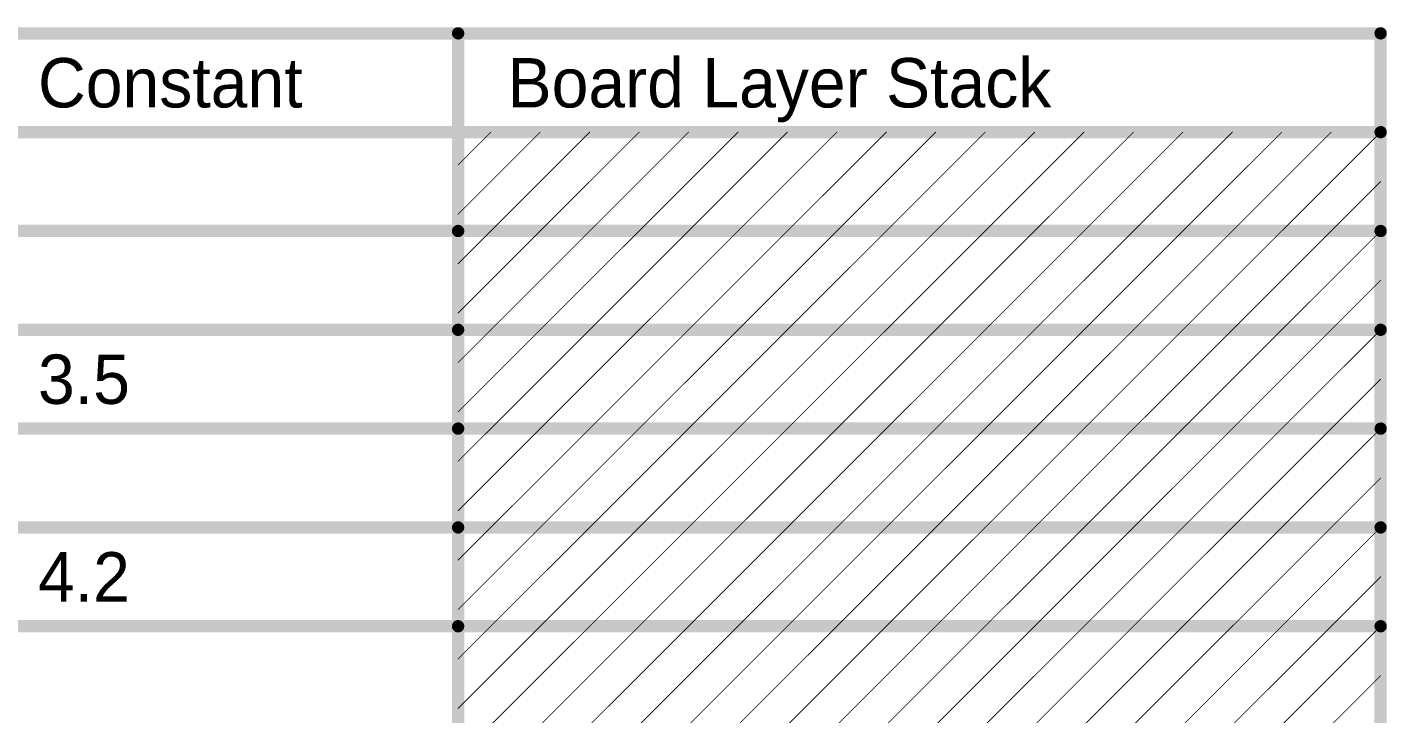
# Model space of a CAD drawing. Header units: millimetres. Extents: x 6 to 417, y 41 to 311.
# Drawn here: x 153.53 to 195.44, y 203.94 to 225.12 of the extents above; entities that cross this region are included whole.
import ezdxf

# ---------------------------------------------------------------- set-up
doc = ezdxf.new("R2010")
doc.units = ezdxf.units.MM
doc.layers.add('DrillDrawing', color=1, linetype='Continuous')

msp = doc.modelspace()

# ---------------------------------------------------------------- linework, layer by layer
at = {"layer": 'DrillDrawing'}
for points, const_width in [([(79.964, 224.934), (195.25, 224.934)], 0.381), ([(166.81, 182.262), (166.81, 224.934)], 0.381), ([(195.25, 182.262), (195.25, 224.934)], 0.381), ([(79.964, 221.886), (195.25, 221.886)], 0.381), ([(166.81, 219.354), (169.342, 221.886)], 0.0254), ([(166.81, 220.878), (167.818, 221.886)], 0.0254), ([(167.818, 218.838), (170.866, 221.886)], 0.0254), ([(169.342, 218.838), (172.39, 221.886)], 0.0254), ([(170.866, 218.838), (173.914, 221.886)], 0.0254), ([(172.39, 218.838), (175.438, 221.886)], 0.0254), ([(173.914, 218.838), (176.962, 221.886)], 0.0254), ([(175.438, 218.838), (178.486, 221.886)], 0.0254), ([(176.962, 218.838), (180.01, 221.886)], 0.0254), ([(178.486, 218.838), (181.534, 221.886)], 0.0254), ([(180.01, 218.838), (183.058, 221.886)], 0.0254), ([(181.534, 218.838), (184.582, 221.886)], 0.0254), ([(183.058, 218.838), (186.106, 221.886)], 0.0254), ([(184.582, 218.838), (187.63, 221.886)], 0.0254), ([(186.106, 218.838), (189.154, 221.886)], 0.0254), ([(187.63, 218.838), (190.678, 221.886)], 0.0254), ([(189.154, 218.838), (192.202, 221.886)], 0.0254), ([(190.678, 218.838), (193.726, 221.886)], 0.0254), ([(192.202, 218.838), (195.25, 221.886)], 0.0254), ([(193.726, 218.838), (195.25, 220.362)], 0.0254), ([(152.335, 218.838), (166.81, 218.838)], 0.381), ([(166.81, 218.838), (195.25, 218.838)], 0.381), ([(166.81, 216.306), (169.342, 218.838)], 0.0254), ([(166.81, 217.83), (167.818, 218.838)], 0.0254), ([(167.818, 215.79), (170.866, 218.838)], 0.0254), ([(169.342, 215.79), (172.39, 218.838)], 0.0254), ([(170.866, 215.79), (173.914, 218.838)], 0.0254), ([(172.39, 215.79), (175.438, 218.838)], 0.0254), ([(173.914, 215.79), (176.962, 218.838)], 0.0254), ([(175.438, 215.79), (178.486, 218.838)], 0.0254), ([(176.962, 215.79), (180.01, 218.838)], 0.0254), ([(178.486, 215.79), (181.534, 218.838)], 0.0254), ([(180.01, 215.79), (183.058, 218.838)], 0.0254), ([(181.534, 215.79), (184.582, 218.838)], 0.0254), ([(183.058, 215.79), (186.106, 218.838)], 0.0254), ([(184.582, 215.79), (187.63, 218.838)], 0.0254), ([(186.106, 215.79), (189.154, 218.838)], 0.0254), ([(187.63, 215.79), (190.678, 218.838)], 0.0254), ([(189.154, 215.79), (192.202, 218.838)], 0.0254), ([(190.678, 215.79), (193.726, 218.838)], 0.0254), ([(192.202, 215.79), (195.25, 218.838)], 0.0254), ([(193.726, 215.79), (195.25, 217.314)], 0.0254), ([(152.335, 215.79), (166.81, 215.79)], 0.381), ([(166.81, 215.79), (195.25, 215.79)], 0.381), ([(166.81, 213.258), (169.342, 215.79)], 0.0254), ([(166.81, 214.782), (167.818, 215.79)], 0.0254), ([(167.818, 212.742), (170.866, 215.79)], 0.0254), ([(169.342, 212.742), (172.39, 215.79)], 0.0254), ([(170.866, 212.742), (173.914, 215.79)], 0.0254), ([(172.39, 212.742), (175.438, 215.79)], 0.0254), ([(173.914, 212.742), (176.962, 215.79)], 0.0254), ([(175.438, 212.742), (178.486, 215.79)], 0.0254), ([(176.962, 212.742), (180.01, 215.79)], 0.0254), ([(178.486, 212.742), (181.534, 215.79)], 0.0254), ([(180.01, 212.742), (183.058, 215.79)], 0.0254), ([(181.534, 212.742), (184.582, 215.79)], 0.0254), ([(183.058, 212.742), (186.106, 215.79)], 0.0254), ([(184.582, 212.742), (187.63, 215.79)], 0.0254), ([(186.106, 212.742), (189.154, 215.79)], 0.0254), ([(187.63, 212.742), (190.678, 215.79)], 0.0254), ([(189.154, 212.742), (192.202, 215.79)], 0.0254), ([(190.678, 212.742), (193.726, 215.79)], 0.0254), ([(192.202, 212.742), (195.25, 215.79)], 0.0254), ([(193.726, 212.742), (195.25, 214.266)], 0.0254), ([(152.335, 212.742), (166.81, 212.742)], 0.381), ([(166.81, 212.742), (195.25, 212.742)], 0.381), ([(166.81, 210.21), (169.342, 212.742)], 0.0254), ([(166.81, 211.734), (167.818, 212.742)], 0.0254), ([(167.818, 209.694), (170.866, 212.742)], 0.0254), ([(169.342, 209.694), (172.39, 212.742)], 0.0254), ([(170.866, 209.694), (173.914, 212.742)], 0.0254), ([(172.39, 209.694), (175.438, 212.742)], 0.0254), ([(173.914, 209.694), (176.962, 212.742)], 0.0254), ([(175.438, 209.694), (178.486, 212.742)], 0.0254), ([(176.962, 209.694), (180.01, 212.742)], 0.0254), ([(178.486, 209.694), (181.534, 212.742)], 0.0254), ([(180.01, 209.694), (183.058, 212.742)], 0.0254), ([(181.534, 209.694), (184.582, 212.742)], 0.0254), ([(183.058, 209.694), (186.106, 212.742)], 0.0254), ([(184.582, 209.694), (187.63, 212.742)], 0.0254), ([(186.106, 209.694), (189.154, 212.742)], 0.0254), ([(187.63, 209.694), (190.678, 212.742)], 0.0254), ([(189.154, 209.694), (192.202, 212.742)], 0.0254), ([(190.678, 209.694), (193.726, 212.742)], 0.0254), ([(192.202, 209.694), (195.25, 212.742)], 0.0254), ([(193.726, 209.694), (195.25, 211.218)], 0.0254), ([(152.335, 209.694), (166.81, 209.694)], 0.381), ([(166.81, 209.694), (195.25, 209.694)], 0.381), ([(166.81, 207.162), (169.342, 209.694)], 0.0254), ([(166.81, 208.686), (167.818, 209.694)], 0.0254), ([(167.818, 206.646), (170.866, 209.694)], 0.0254), ([(169.342, 206.646), (172.39, 209.694)], 0.0254), ([(170.866, 206.646), (173.914, 209.694)], 0.0254), ([(172.39, 206.646), (175.438, 209.694)], 0.0254), ([(173.914, 206.646), (176.962, 209.694)], 0.0254), ([(175.438, 206.646), (178.486, 209.694)], 0.0254), ([(176.962, 206.646), (180.01, 209.694)], 0.0254), ([(178.486, 206.646), (181.534, 209.694)], 0.0254), ([(180.01, 206.646), (183.058, 209.694)], 0.0254), ([(181.534, 206.646), (184.582, 209.694)], 0.0254), ([(183.058, 206.646), (186.106, 209.694)], 0.0254), ([(184.582, 206.646), (187.63, 209.694)], 0.0254), ([(186.106, 206.646), (189.154, 209.694)], 0.0254), ([(187.63, 206.646), (190.678, 209.694)], 0.0254), ([(189.154, 206.646), (192.202, 209.694)], 0.0254), ([(190.678, 206.646), (193.726, 209.694)], 0.0254), ([(192.202, 206.646), (195.25, 209.694)], 0.0254), ([(193.726, 206.646), (195.25, 208.17)], 0.0254), ([(152.335, 206.646), (166.81, 206.646)], 0.381), ([(166.81, 206.646), (195.25, 206.646)], 0.381), ([(166.81, 204.114), (169.342, 206.646)], 0.0254), ([(166.81, 205.638), (167.818, 206.646)], 0.0254), ([(167.818, 203.598), (170.866, 206.646)], 0.0254), ([(169.342, 203.598), (172.39, 206.646)], 0.0254), ([(170.866, 203.598), (173.914, 206.646)], 0.0254), ([(172.39, 203.598), (175.438, 206.646)], 0.0254), ([(173.914, 203.598), (176.962, 206.646)], 0.0254), ([(175.438, 203.598), (178.486, 206.646)], 0.0254), ([(176.962, 203.598), (180.01, 206.646)], 0.0254), ([(178.486, 203.598), (181.534, 206.646)], 0.0254), ([(180.01, 203.598), (183.058, 206.646)], 0.0254), ([(181.534, 203.598), (184.582, 206.646)], 0.0254), ([(183.058, 203.598), (186.106, 206.646)], 0.0254), ([(184.582, 203.598), (187.63, 206.646)], 0.0254), ([(186.106, 203.598), (189.154, 206.646)], 0.0254), ([(187.63, 203.598), (190.678, 206.646)], 0.0254), ([(189.154, 203.598), (192.202, 206.646)], 0.0254), ([(190.678, 203.598), (193.726, 206.646)], 0.0254), ([(192.202, 203.598), (195.25, 206.646)], 0.0254), ([(193.726, 203.598), (195.25, 205.122)], 0.0254)]:
    msp.add_lwpolyline(points, dxfattribs=dict(at, const_width=const_width))
for points, const_width in [([(166.715, 224.934, 1), (166.905, 224.934, 1)], 0.191), ([(195.155, 224.934, 1), (195.345, 224.934, 1)], 0.191), ([(195.155, 224.934, 1), (195.345, 224.934, 1)], 0.191), ([(167.811, 221.886, 1), (167.824, 221.886, 1)], 0.0127), ([(169.335, 221.886, 1), (169.348, 221.886, 1)], 0.0127), ([(170.859, 221.886, 1), (170.872, 221.886, 1)], 0.0127), ([(172.383, 221.886, 1), (172.396, 221.886, 1)], 0.0127), ([(173.907, 221.886, 1), (173.92, 221.886, 1)], 0.0127), ([(175.431, 221.886, 1), (175.444, 221.886, 1)], 0.0127), ([(176.955, 221.886, 1), (176.968, 221.886, 1)], 0.0127), ([(178.479, 221.886, 1), (178.492, 221.886, 1)], 0.0127), ([(180.003, 221.886, 1), (180.016, 221.886, 1)], 0.0127), ([(181.527, 221.886, 1), (181.54, 221.886, 1)], 0.0127), ([(183.051, 221.886, 1), (183.064, 221.886, 1)], 0.0127), ([(184.575, 221.886, 1), (184.588, 221.886, 1)], 0.0127), ([(186.099, 221.886, 1), (186.112, 221.886, 1)], 0.0127), ([(187.623, 221.886, 1), (187.636, 221.886, 1)], 0.0127), ([(189.147, 221.886, 1), (189.16, 221.886, 1)], 0.0127), ([(190.671, 221.886, 1), (190.684, 221.886, 1)], 0.0127), ([(192.195, 221.886, 1), (192.208, 221.886, 1)], 0.0127), ([(193.719, 221.886, 1), (193.732, 221.886, 1)], 0.0127), ([(195.155, 221.886, 1), (195.345, 221.886, 1)], 0.191), ([(195.243, 221.886, 1), (195.256, 221.886, 1)], 0.0127), ([(166.804, 220.878, 1), (166.816, 220.878, 1)], 0.0127), ([(195.243, 220.362, 1), (195.256, 220.362, 1)], 0.0127), ([(166.804, 219.354, 1), (166.816, 219.354, 1)], 0.0127), ([(166.715, 218.838, 1), (166.905, 218.838, 1)], 0.191), ([(166.715, 218.838, 1), (166.905, 218.838, 1)], 0.191), ([(167.811, 218.838, 1), (167.824, 218.838, 1)], 0.0127), ([(167.811, 218.838, 1), (167.824, 218.838, 1)], 0.0127), ([(169.335, 218.838, 1), (169.348, 218.838, 1)], 0.0127), ([(169.335, 218.838, 1), (169.348, 218.838, 1)], 0.0127), ([(170.859, 218.838, 1), (170.872, 218.838, 1)], 0.0127), ([(170.859, 218.838, 1), (170.872, 218.838, 1)], 0.0127), ([(172.383, 218.838, 1), (172.396, 218.838, 1)], 0.0127), ([(172.383, 218.838, 1), (172.396, 218.838, 1)], 0.0127), ([(173.907, 218.838, 1), (173.92, 218.838, 1)], 0.0127), ([(173.907, 218.838, 1), (173.92, 218.838, 1)], 0.0127), ([(175.431, 218.838, 1), (175.444, 218.838, 1)], 0.0127), ([(175.431, 218.838, 1), (175.444, 218.838, 1)], 0.0127), ([(176.955, 218.838, 1), (176.968, 218.838, 1)], 0.0127), ([(176.955, 218.838, 1), (176.968, 218.838, 1)], 0.0127), ([(178.479, 218.838, 1), (178.492, 218.838, 1)], 0.0127), ([(178.479, 218.838, 1), (178.492, 218.838, 1)], 0.0127), ([(180.003, 218.838, 1), (180.016, 218.838, 1)], 0.0127), ([(180.003, 218.838, 1), (180.016, 218.838, 1)], 0.0127), ([(181.527, 218.838, 1), (181.54, 218.838, 1)], 0.0127), ([(181.527, 218.838, 1), (181.54, 218.838, 1)], 0.0127), ([(183.051, 218.838, 1), (183.064, 218.838, 1)], 0.0127), ([(183.051, 218.838, 1), (183.064, 218.838, 1)], 0.0127), ([(184.575, 218.838, 1), (184.588, 218.838, 1)], 0.0127), ([(184.575, 218.838, 1), (184.588, 218.838, 1)], 0.0127), ([(186.099, 218.838, 1), (186.112, 218.838, 1)], 0.0127), ([(186.099, 218.838, 1), (186.112, 218.838, 1)], 0.0127), ([(187.623, 218.838, 1), (187.636, 218.838, 1)], 0.0127), ([(187.623, 218.838, 1), (187.636, 218.838, 1)], 0.0127), ([(189.147, 218.838, 1), (189.16, 218.838, 1)], 0.0127), ([(189.147, 218.838, 1), (189.16, 218.838, 1)], 0.0127), ([(190.671, 218.838, 1), (190.684, 218.838, 1)], 0.0127), ([(190.671, 218.838, 1), (190.684, 218.838, 1)], 0.0127), ([(192.195, 218.838, 1), (192.208, 218.838, 1)], 0.0127), ([(192.195, 218.838, 1), (192.208, 218.838, 1)], 0.0127), ([(193.719, 218.838, 1), (193.732, 218.838, 1)], 0.0127), ([(193.719, 218.838, 1), (193.732, 218.838, 1)], 0.0127), ([(195.155, 218.838, 1), (195.345, 218.838, 1)], 0.191), ([(195.243, 218.838, 1), (195.256, 218.838, 1)], 0.0127), ([(166.804, 217.83, 1), (166.816, 217.83, 1)], 0.0127), ([(195.243, 217.314, 1), (195.256, 217.314, 1)], 0.0127), ([(166.804, 216.306, 1), (166.816, 216.306, 1)], 0.0127), ([(166.715, 215.79, 1), (166.905, 215.79, 1)], 0.191), ([(166.715, 215.79, 1), (166.905, 215.79, 1)], 0.191), ([(195.155, 215.79, 1), (195.345, 215.79, 1)], 0.191), ([(167.811, 215.79, 1), (167.824, 215.79, 1)], 0.0127), ([(167.811, 215.79, 1), (167.824, 215.79, 1)], 0.0127), ([(169.335, 215.79, 1), (169.348, 215.79, 1)], 0.0127), ([(169.335, 215.79, 1), (169.348, 215.79, 1)], 0.0127), ([(170.859, 215.79, 1), (170.872, 215.79, 1)], 0.0127), ([(170.859, 215.79, 1), (170.872, 215.79, 1)], 0.0127), ([(172.383, 215.79, 1), (172.396, 215.79, 1)], 0.0127), ([(172.383, 215.79, 1), (172.396, 215.79, 1)], 0.0127), ([(173.907, 215.79, 1), (173.92, 215.79, 1)], 0.0127), ([(173.907, 215.79, 1), (173.92, 215.79, 1)], 0.0127), ([(175.431, 215.79, 1), (175.444, 215.79, 1)], 0.0127), ([(175.431, 215.79, 1), (175.444, 215.79, 1)], 0.0127), ([(176.955, 215.79, 1), (176.968, 215.79, 1)], 0.0127), ([(176.955, 215.79, 1), (176.968, 215.79, 1)], 0.0127), ([(178.479, 215.79, 1), (178.492, 215.79, 1)], 0.0127), ([(178.479, 215.79, 1), (178.492, 215.79, 1)], 0.0127), ([(180.003, 215.79, 1), (180.016, 215.79, 1)], 0.0127), ([(180.003, 215.79, 1), (180.016, 215.79, 1)], 0.0127), ([(181.527, 215.79, 1), (181.54, 215.79, 1)], 0.0127), ([(181.527, 215.79, 1), (181.54, 215.79, 1)], 0.0127), ([(183.051, 215.79, 1), (183.064, 215.79, 1)], 0.0127), ([(183.051, 215.79, 1), (183.064, 215.79, 1)], 0.0127), ([(184.575, 215.79, 1), (184.588, 215.79, 1)], 0.0127), ([(184.575, 215.79, 1), (184.588, 215.79, 1)], 0.0127), ([(186.099, 215.79, 1), (186.112, 215.79, 1)], 0.0127), ([(186.099, 215.79, 1), (186.112, 215.79, 1)], 0.0127), ([(187.623, 215.79, 1), (187.636, 215.79, 1)], 0.0127), ([(187.623, 215.79, 1), (187.636, 215.79, 1)], 0.0127), ([(189.147, 215.79, 1), (189.16, 215.79, 1)], 0.0127), ([(189.147, 215.79, 1), (189.16, 215.79, 1)], 0.0127), ([(190.671, 215.79, 1), (190.684, 215.79, 1)], 0.0127), ([(190.671, 215.79, 1), (190.684, 215.79, 1)], 0.0127), ([(192.195, 215.79, 1), (192.208, 215.79, 1)], 0.0127), ([(192.195, 215.79, 1), (192.208, 215.79, 1)], 0.0127), ([(193.719, 215.79, 1), (193.732, 215.79, 1)], 0.0127), ([(193.719, 215.79, 1), (193.732, 215.79, 1)], 0.0127), ([(195.243, 215.79, 1), (195.256, 215.79, 1)], 0.0127), ([(166.804, 214.782, 1), (166.816, 214.782, 1)], 0.0127), ([(195.243, 214.266, 1), (195.256, 214.266, 1)], 0.0127), ([(166.715, 212.742, 1), (166.905, 212.742, 1)], 0.191), ([(166.715, 212.742, 1), (166.905, 212.742, 1)], 0.191), ([(166.804, 213.258, 1), (166.816, 213.258, 1)], 0.0127), ([(195.155, 212.742, 1), (195.345, 212.742, 1)], 0.191), ([(167.811, 212.742, 1), (167.824, 212.742, 1)], 0.0127), ([(167.811, 212.742, 1), (167.824, 212.742, 1)], 0.0127), ([(169.335, 212.742, 1), (169.348, 212.742, 1)], 0.0127), ([(169.335, 212.742, 1), (169.348, 212.742, 1)], 0.0127), ([(170.859, 212.742, 1), (170.872, 212.742, 1)], 0.0127), ([(170.859, 212.742, 1), (170.872, 212.742, 1)], 0.0127), ([(172.383, 212.742, 1), (172.396, 212.742, 1)], 0.0127), ([(172.383, 212.742, 1), (172.396, 212.742, 1)], 0.0127), ([(173.907, 212.742, 1), (173.92, 212.742, 1)], 0.0127), ([(173.907, 212.742, 1), (173.92, 212.742, 1)], 0.0127), ([(175.431, 212.742, 1), (175.444, 212.742, 1)], 0.0127), ([(175.431, 212.742, 1), (175.444, 212.742, 1)], 0.0127), ([(176.955, 212.742, 1), (176.968, 212.742, 1)], 0.0127), ([(176.955, 212.742, 1), (176.968, 212.742, 1)], 0.0127), ([(178.479, 212.742, 1), (178.492, 212.742, 1)], 0.0127), ([(178.479, 212.742, 1), (178.492, 212.742, 1)], 0.0127), ([(180.003, 212.742, 1), (180.016, 212.742, 1)], 0.0127), ([(180.003, 212.742, 1), (180.016, 212.742, 1)], 0.0127), ([(181.527, 212.742, 1), (181.54, 212.742, 1)], 0.0127), ([(181.527, 212.742, 1), (181.54, 212.742, 1)], 0.0127), ([(183.051, 212.742, 1), (183.064, 212.742, 1)], 0.0127), ([(183.051, 212.742, 1), (183.064, 212.742, 1)], 0.0127), ([(184.575, 212.742, 1), (184.588, 212.742, 1)], 0.0127), ([(184.575, 212.742, 1), (184.588, 212.742, 1)], 0.0127), ([(186.099, 212.742, 1), (186.112, 212.742, 1)], 0.0127), ([(186.099, 212.742, 1), (186.112, 212.742, 1)], 0.0127), ([(187.623, 212.742, 1), (187.636, 212.742, 1)], 0.0127), ([(187.623, 212.742, 1), (187.636, 212.742, 1)], 0.0127), ([(189.147, 212.742, 1), (189.16, 212.742, 1)], 0.0127), ([(189.147, 212.742, 1), (189.16, 212.742, 1)], 0.0127), ([(190.671, 212.742, 1), (190.684, 212.742, 1)], 0.0127), ([(190.671, 212.742, 1), (190.684, 212.742, 1)], 0.0127), ([(192.195, 212.742, 1), (192.208, 212.742, 1)], 0.0127), ([(192.195, 212.742, 1), (192.208, 212.742, 1)], 0.0127), ([(193.719, 212.742, 1), (193.732, 212.742, 1)], 0.0127), ([(193.719, 212.742, 1), (193.732, 212.742, 1)], 0.0127), ([(195.243, 212.742, 1), (195.256, 212.742, 1)], 0.0127), ([(166.804, 211.734, 1), (166.816, 211.734, 1)], 0.0127), ([(195.243, 211.218, 1), (195.256, 211.218, 1)], 0.0127), ([(166.804, 210.21, 1), (166.816, 210.21, 1)], 0.0127), ([(166.715, 209.694, 1), (166.905, 209.694, 1)], 0.191), ([(166.715, 209.694, 1), (166.905, 209.694, 1)], 0.191), ([(167.811, 209.694, 1), (167.824, 209.694, 1)], 0.0127), ([(167.811, 209.694, 1), (167.824, 209.694, 1)], 0.0127), ([(169.335, 209.694, 1), (169.348, 209.694, 1)], 0.0127), ([(169.335, 209.694, 1), (169.348, 209.694, 1)], 0.0127), ([(170.859, 209.694, 1), (170.872, 209.694, 1)], 0.0127), ([(170.859, 209.694, 1), (170.872, 209.694, 1)], 0.0127), ([(172.383, 209.694, 1), (172.396, 209.694, 1)], 0.0127), ([(172.383, 209.694, 1), (172.396, 209.694, 1)], 0.0127), ([(173.907, 209.694, 1), (173.92, 209.694, 1)], 0.0127), ([(173.907, 209.694, 1), (173.92, 209.694, 1)], 0.0127), ([(175.431, 209.694, 1), (175.444, 209.694, 1)], 0.0127), ([(175.431, 209.694, 1), (175.444, 209.694, 1)], 0.0127), ([(176.955, 209.694, 1), (176.968, 209.694, 1)], 0.0127), ([(176.955, 209.694, 1), (176.968, 209.694, 1)], 0.0127), ([(178.479, 209.694, 1), (178.492, 209.694, 1)], 0.0127), ([(178.479, 209.694, 1), (178.492, 209.694, 1)], 0.0127), ([(180.003, 209.694, 1), (180.016, 209.694, 1)], 0.0127), ([(180.003, 209.694, 1), (180.016, 209.694, 1)], 0.0127), ([(181.527, 209.694, 1), (181.54, 209.694, 1)], 0.0127), ([(181.527, 209.694, 1), (181.54, 209.694, 1)], 0.0127), ([(183.051, 209.694, 1), (183.064, 209.694, 1)], 0.0127), ([(183.051, 209.694, 1), (183.064, 209.694, 1)], 0.0127), ([(184.575, 209.694, 1), (184.588, 209.694, 1)], 0.0127), ([(184.575, 209.694, 1), (184.588, 209.694, 1)], 0.0127), ([(186.099, 209.694, 1), (186.112, 209.694, 1)], 0.0127), ([(186.099, 209.694, 1), (186.112, 209.694, 1)], 0.0127), ([(187.623, 209.694, 1), (187.636, 209.694, 1)], 0.0127), ([(187.623, 209.694, 1), (187.636, 209.694, 1)], 0.0127), ([(189.147, 209.694, 1), (189.16, 209.694, 1)], 0.0127), ([(189.147, 209.694, 1), (189.16, 209.694, 1)], 0.0127), ([(190.671, 209.694, 1), (190.684, 209.694, 1)], 0.0127), ([(190.671, 209.694, 1), (190.684, 209.694, 1)], 0.0127), ([(192.195, 209.694, 1), (192.208, 209.694, 1)], 0.0127), ([(192.195, 209.694, 1), (192.208, 209.694, 1)], 0.0127), ([(193.719, 209.694, 1), (193.732, 209.694, 1)], 0.0127), ([(193.719, 209.694, 1), (193.732, 209.694, 1)], 0.0127), ([(195.155, 209.694, 1), (195.345, 209.694, 1)], 0.191), ([(195.243, 209.694, 1), (195.256, 209.694, 1)], 0.0127), ([(166.804, 208.686, 1), (166.816, 208.686, 1)], 0.0127), ([(195.243, 208.17, 1), (195.256, 208.17, 1)], 0.0127), ([(166.804, 207.162, 1), (166.816, 207.162, 1)], 0.0127), ([(166.715, 206.646, 1), (166.905, 206.646, 1)], 0.191), ([(166.715, 206.646, 1), (166.905, 206.646, 1)], 0.191), ([(167.811, 206.646, 1), (167.824, 206.646, 1)], 0.0127), ([(167.811, 206.646, 1), (167.824, 206.646, 1)], 0.0127), ([(169.335, 206.646, 1), (169.348, 206.646, 1)], 0.0127), ([(169.335, 206.646, 1), (169.348, 206.646, 1)], 0.0127), ([(170.859, 206.646, 1), (170.872, 206.646, 1)], 0.0127), ([(170.859, 206.646, 1), (170.872, 206.646, 1)], 0.0127), ([(172.383, 206.646, 1), (172.396, 206.646, 1)], 0.0127), ([(172.383, 206.646, 1), (172.396, 206.646, 1)], 0.0127), ([(173.907, 206.646, 1), (173.92, 206.646, 1)], 0.0127), ([(173.907, 206.646, 1), (173.92, 206.646, 1)], 0.0127), ([(175.431, 206.646, 1), (175.444, 206.646, 1)], 0.0127), ([(175.431, 206.646, 1), (175.444, 206.646, 1)], 0.0127), ([(176.955, 206.646, 1), (176.968, 206.646, 1)], 0.0127), ([(176.955, 206.646, 1), (176.968, 206.646, 1)], 0.0127), ([(178.479, 206.646, 1), (178.492, 206.646, 1)], 0.0127), ([(178.479, 206.646, 1), (178.492, 206.646, 1)], 0.0127), ([(180.003, 206.646, 1), (180.016, 206.646, 1)], 0.0127), ([(180.003, 206.646, 1), (180.016, 206.646, 1)], 0.0127), ([(181.527, 206.646, 1), (181.54, 206.646, 1)], 0.0127), ([(181.527, 206.646, 1), (181.54, 206.646, 1)], 0.0127), ([(183.051, 206.646, 1), (183.064, 206.646, 1)], 0.0127), ([(183.051, 206.646, 1), (183.064, 206.646, 1)], 0.0127), ([(184.575, 206.646, 1), (184.588, 206.646, 1)], 0.0127), ([(184.575, 206.646, 1), (184.588, 206.646, 1)], 0.0127), ([(186.099, 206.646, 1), (186.112, 206.646, 1)], 0.0127), ([(186.099, 206.646, 1), (186.112, 206.646, 1)], 0.0127), ([(187.623, 206.646, 1), (187.636, 206.646, 1)], 0.0127), ([(187.623, 206.646, 1), (187.636, 206.646, 1)], 0.0127), ([(189.147, 206.646, 1), (189.16, 206.646, 1)], 0.0127), ([(189.147, 206.646, 1), (189.16, 206.646, 1)], 0.0127), ([(190.671, 206.646, 1), (190.684, 206.646, 1)], 0.0127), ([(190.671, 206.646, 1), (190.684, 206.646, 1)], 0.0127), ([(192.195, 206.646, 1), (192.208, 206.646, 1)], 0.0127), ([(192.195, 206.646, 1), (192.208, 206.646, 1)], 0.0127), ([(193.719, 206.646, 1), (193.732, 206.646, 1)], 0.0127), ([(193.719, 206.646, 1), (193.732, 206.646, 1)], 0.0127), ([(195.155, 206.646, 1), (195.345, 206.646, 1)], 0.191), ([(195.243, 206.646, 1), (195.256, 206.646, 1)], 0.0127), ([(166.804, 205.638, 1), (166.816, 205.638, 1)], 0.0127), ([(195.243, 205.122, 1), (195.256, 205.122, 1)], 0.0127), ([(166.804, 204.114, 1), (166.816, 204.114, 1)], 0.0127)]:
    msp.add_lwpolyline(points, format="xyb", close=True, dxfattribs=dict(at, const_width=const_width))

# ---------------------------------------------------------------- texts
for s, p in [('Board Layer Stack', (168.334, 222.648)), ('Constant', (153.859, 222.648)), ('3.5', (153.859, 213.504)), ('4.2', (153.859, 207.408))]:
    msp.add_text(s, height=1.524, dxfattribs=at).set_placement(p)

doc.saveas('drawing.dxf')
